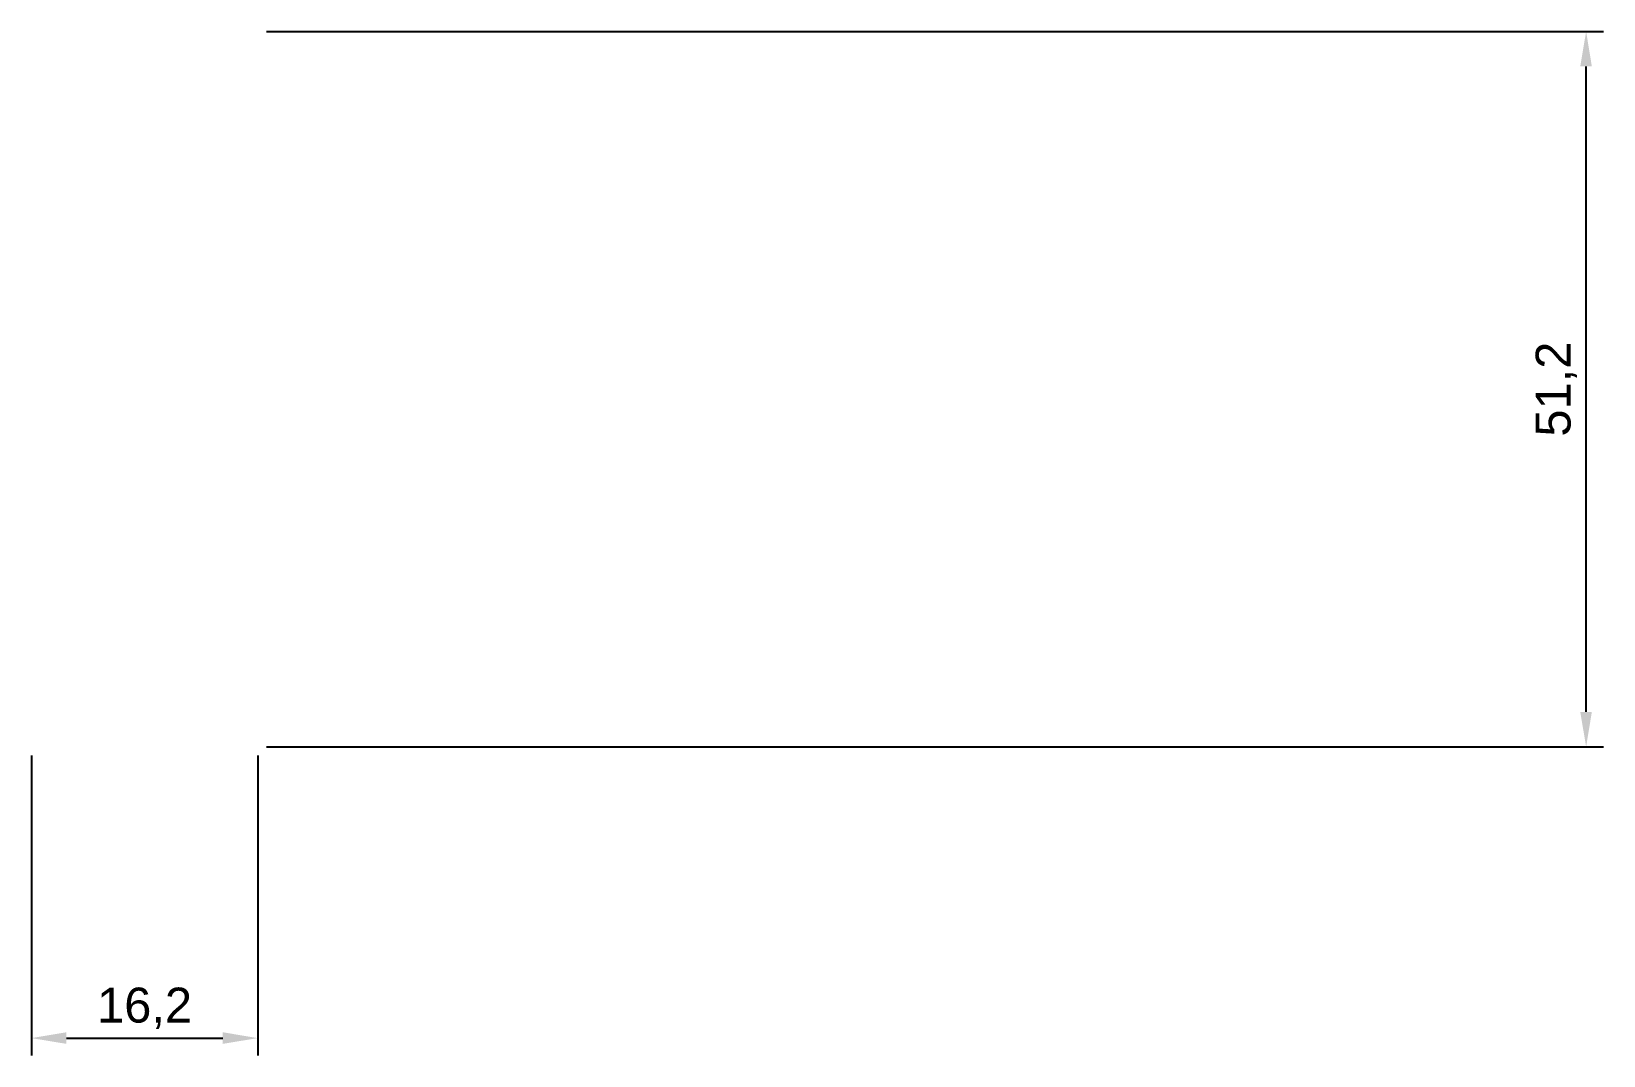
# Model space of a CAD drawing. Header units: millimetres. Extents: x -16 to 96, y -22 to 51.
import ezdxf

# ---------------------------------------------------------------- set-up
doc = ezdxf.new("R2010")
doc.units = ezdxf.units.MM
doc.styles.get("Standard").update_dxf_attribs({"font": 'arial.ttf'})
doc.dimstyles.new('ISO-25', dxfattribs={"dimtxt": 2.5, "dimasz": 2.5, "dimexe": 1.25, "dimexo": 0.625, "dimtad": 1, "dimtxsty": 'Standard', "dimcen": 2.5, "dimadec": 0, "dimazin": 0, "dimtfac": 1, "dimtmove": 0, "dimatfit": 3, "dimfxl": 1, "dimarcsym": 0})

# ---------------------------------------------------------------- blocks, each defined once
blk = doc.blocks.new('*D2')
at = {"color": 0, "lineweight": -2, "transparency": 16777216}
for p, q in [((0.62, 51.2), (96.37, 51.2)), ((95.12, 2.5), (95.12, 48.7)), ((0.62, 0), (96.37, 0))]:
    blk.add_line(p, q, dxfattribs=at)
at = {"color": 0, "transparency": 16777216}
for points in [[(94.7, 48.7), (95.53, 48.7), (95.12, 51.2)], [(94.7, 2.5), (95.53, 2.5), (95.12, 0)]]:
    blk.add_solid(points, dxfattribs=at)
at = {"layer": 'Defpoints', "color": 0, "transparency": 16777216}
for p in [(0, 51.2), (95.12, 51.2), (0, 0)]:
    blk.add_point(p, dxfattribs=at)
at = {"color": 0, "transparency": 16777216, "insert": (92.99, 25.6), "char_height": 2.5, "attachment_point": 5, "rotation": 90}
blk.add_mtext('51,2', dxfattribs=at)
blk = doc.blocks.new('*D3')
at = {"color": 0, "lineweight": -2, "transparency": 16777216}
for p, q in [((-16.2, -0.62), (-16.2, -22.1)), ((0, -0.62), (0, -22.1)), ((-13.7, -20.85), (-2.5, -20.85))]:
    blk.add_line(p, q, dxfattribs=at)
at = {"color": 0, "transparency": 16777216}
for points in [[(-13.7, -20.43), (-13.7, -21.26), (-16.2, -20.85)], [(-2.5, -20.43), (-2.5, -21.26), (0, -20.85)]]:
    blk.add_solid(points, dxfattribs=at)
at = {"layer": 'Defpoints', "color": 0, "transparency": 16777216}
for p in [(-16.2, 0), (0, 0), (0, -20.85)]:
    blk.add_point(p, dxfattribs=at)
at = {"color": 0, "transparency": 16777216, "insert": (-8.1, -18.72), "char_height": 2.5, "attachment_point": 5}
blk.add_mtext('16,2', dxfattribs=at)

msp = doc.modelspace()

# ---------------------------------------------------------------- dimensions: what is measured, and where the dimension line sits
at = {"color": 1}
dim = msp.add_linear_dim(base=(95.118, 51.2), p1=(0, 0), p2=(0, 51.2), angle=90, dimstyle='ISO-25', dxfattribs=at)
dim.commit()
dim.dimension.update_dxf_attribs({"geometry": '*D2', "text_midpoint": (92.991, 25.6)})
dim = msp.add_linear_dim(base=(0, -20.847), p1=(-16.2, 0), p2=(0, 0), dimstyle='ISO-25', dxfattribs=at)
dim.commit()
dim.dimension.update_dxf_attribs({"geometry": '*D3', "text_midpoint": (-8.1, -18.72)})

doc.saveas('drawing.dxf')
